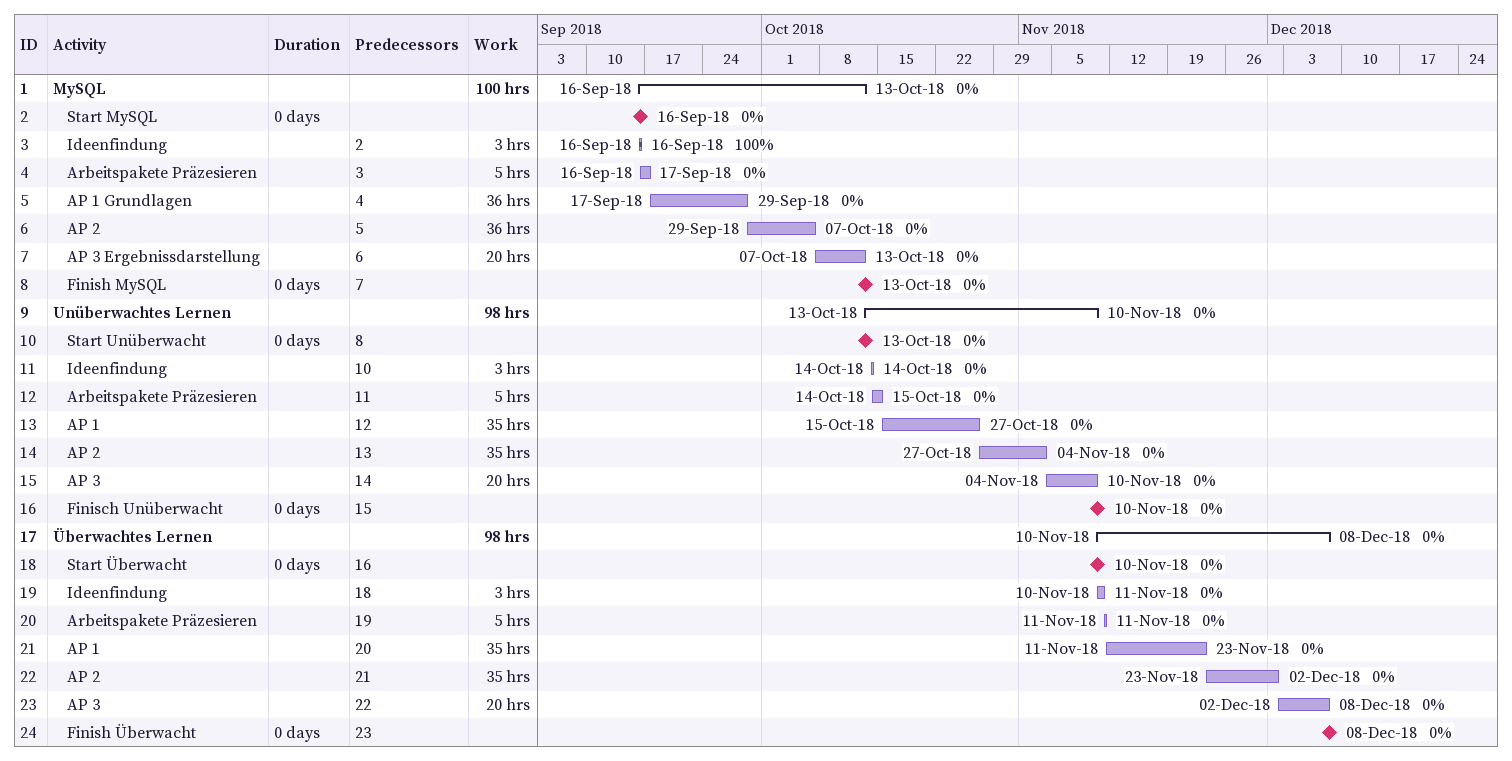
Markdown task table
| ID | Level | Task | Duration | Start | Finish | Predecessors | % complete | Work (h) |
|---|---|---|---|---|---|---|---|---|
| 1 | 1 | **MySQL** |  | 2018-09-16 | 2018-10-13 |  | 0 | 100 |
| 2 | 2 | Start MySQL | 0d | 2018-09-16 | 2018-09-16 |  | 0 |  |
| 3 | 2 | Ideenfindung |  | 2018-09-16 | 2018-09-16 | 2 | 100 | 3 |
| 4 | 2 | Arbeitspakete Präzesieren |  | 2018-09-16 | 2018-09-17 | 3 | 0 | 5 |
| 5 | 2 | AP 1 Grundlagen |  | 2018-09-17 | 2018-09-29 | 4 | 0 | 36 |
| 6 | 2 | AP 2 |  | 2018-09-29 | 2018-10-07 | 5 | 0 | 36 |
| 7 | 2 | AP 3 Ergebnissdarstellung |  | 2018-10-07 | 2018-10-13 | 6 | 0 | 20 |
| 8 | 2 | Finish MySQL | 0d | 2018-10-13 | 2018-10-13 | 7 | 0 |  |
| 9 | 1 | **Unüberwachtes Lernen** |  | 2018-10-13 | 2018-11-10 |  | 0 | 98 |
| 10 | 2 | Start Unüberwacht | 0d | 2018-10-13 | 2018-10-13 | 8 | 0 |  |
| 11 | 2 | Ideenfindung |  | 2018-10-14 | 2018-10-14 | 10 | 0 | 3 |
| 12 | 2 | Arbeitspakete Präzesieren |  | 2018-10-14 | 2018-10-15 | 11 | 0 | 5 |
| 13 | 2 | AP 1 |  | 2018-10-15 | 2018-10-27 | 12 | 0 | 35 |
| 14 | 2 | AP 2 |  | 2018-10-27 | 2018-11-04 | 13 | 0 | 35 |
| 15 | 2 | AP 3 |  | 2018-11-04 | 2018-11-10 | 14 | 0 | 20 |
| 16 | 2 | Finisch Unüberwacht | 0d | 2018-11-10 | 2018-11-10 | 15 | 0 |  |
| 17 | 1 | **Überwachtes Lernen** |  | 2018-11-10 | 2018-12-08 |  | 0 | 98 |
| 18 | 2 | Start Überwacht | 0d | 2018-11-10 | 2018-11-10 | 16 | 0 |  |
| 19 | 2 | Ideenfindung |  | 2018-11-10 | 2018-11-11 | 18 | 0 | 3 |
| 20 | 2 | Arbeitspakete Präzesieren |  | 2018-11-11 | 2018-11-11 | 19 | 0 | 5 |
| 21 | 2 | AP 1 |  | 2018-11-11 | 2018-11-23 | 20 | 0 | 35 |
| 22 | 2 | AP 2 |  | 2018-11-23 | 2018-12-02 | 21 | 0 | 35 |
| 23 | 2 | AP 3 |  | 2018-12-02 | 2018-12-08 | 22 | 0 | 20 |
| 24 | 2 | Finish Überwacht | 0d | 2018-12-08 | 2018-12-08 | 23 | 0 |  |
